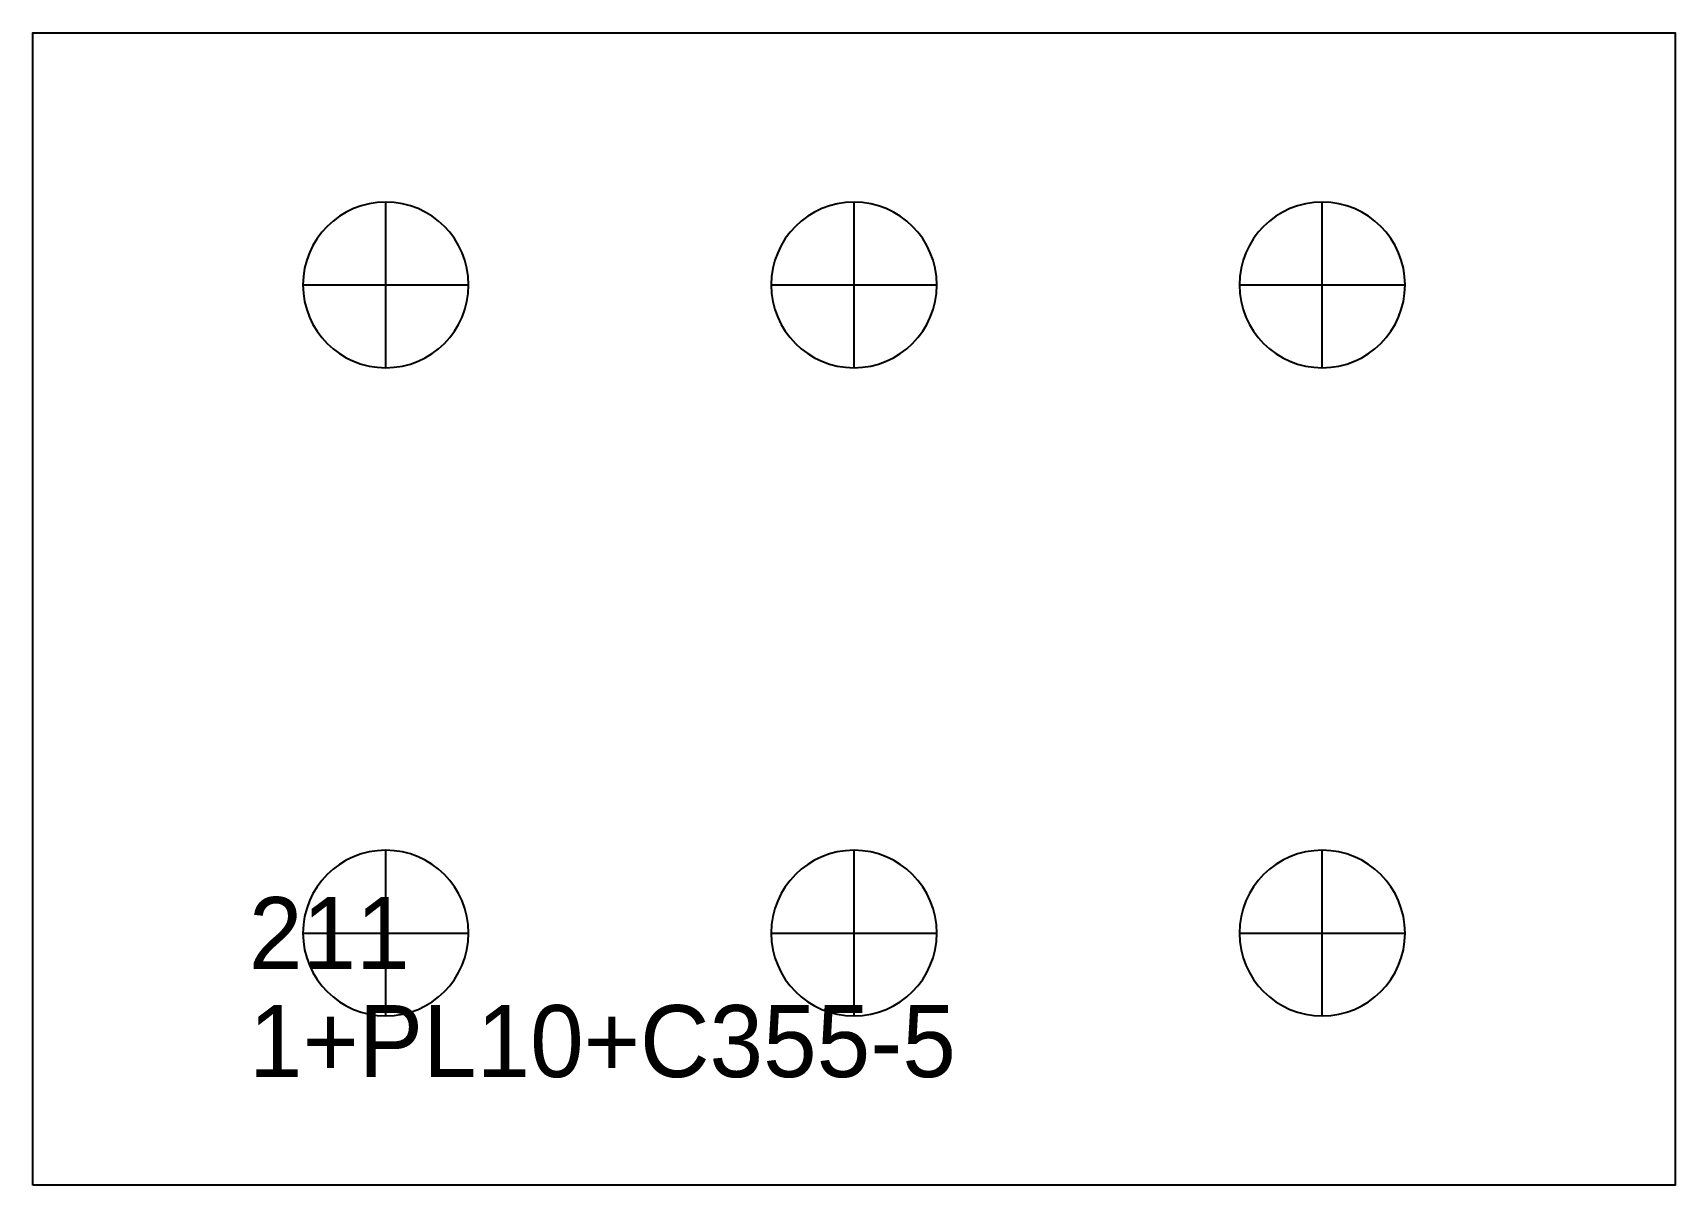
# Model space of a CAD drawing. Extents: x 0 to 228, y 0 to 160.
import ezdxf

# ---------------------------------------------------------------- set-up
doc = ezdxf.new("R2010")
doc.units = 0
for name, color, linetype in [('22', 7, 'CONTINUOUS'), ('CUT', 7, 'CONTINUOUS'), ('SCRIBE', 3, 'CONTINUOUS'), ('TEXT', 7, 'CONTINUOUS')]:
    doc.layers.add(name, color=color, linetype=linetype)

msp = doc.modelspace()

# ---------------------------------------------------------------- linework, layer by layer
at = {"layer": '22', "color": 7, "linetype": 'CONTINUOUS'}
for p, q in [((49, 113.5), (49, 136.5)), ((114, 113.5), (114, 136.5)), ((179, 113.5), (179, 136.5)), ((37.5, 125), (60.5, 125)), ((102.5, 125), (125.5, 125)), ((167.5, 125), (190.5, 125)), ((49, 23.5), (49, 46.5)), ((114, 23.5), (114, 46.5)), ((179, 23.5), (179, 46.5)), ((37.5, 35), (60.5, 35)), ((102.5, 35), (125.5, 35)), ((167.5, 35), (190.5, 35))]:
    msp.add_line(p, q, dxfattribs=at)
for points in [[(49, 136.5, 1), (49, 113.5, 1)], [(114, 136.5, 1), (114, 113.5, 1)], [(179, 136.5, 1), (179, 113.5, 1)], [(49, 46.5, 1), (49, 23.5, 1)], [(114, 46.5, 1), (114, 23.5, 1)], [(179, 46.5, 1), (179, 23.5, 1)]]:
    msp.add_lwpolyline(points, format="xyb", close=True, dxfattribs=at)
at = {"layer": 'CUT', "color": 7, "linetype": 'CONTINUOUS'}
msp.add_lwpolyline([(0, 0), (0, 160), (228, 160), (228, 0)], close=True, dxfattribs=at)

# ---------------------------------------------------------------- texts
at = {"layer": 'SCRIBE', "color": 3}
msp.add_text('211', height=10, dxfattribs=at).set_placement((30, 30))
at = {"layer": 'TEXT', "color": 7}
msp.add_text('1+PL10+C355-5', height=10, dxfattribs=at).set_placement((30, 15))

doc.saveas('drawing.dxf')
